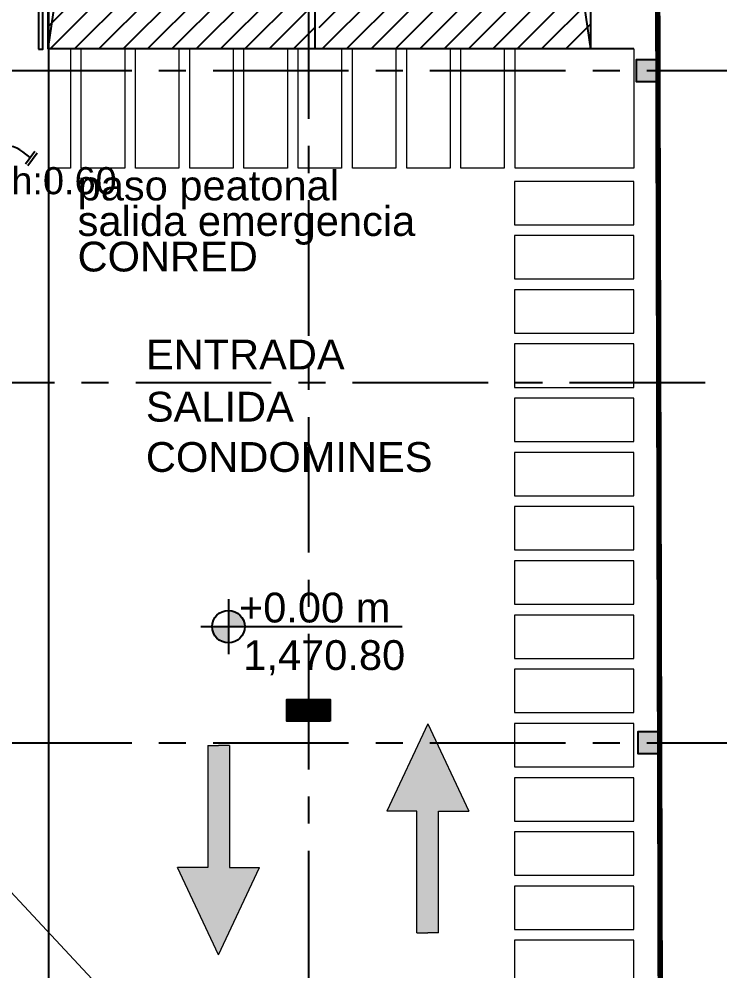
# Model space of a CAD drawing. Header units: metres. Extents: x -598 to 357, y -242 to 574.
# Drawn here: x -295.77 to -289.31, y 411.89 to 420.67 of the extents above; entities that cross this region are included whole.
import ezdxf

# ---------------------------------------------------------------- set-up
doc = ezdxf.new("R2010")
doc.units = ezdxf.units.M
for name, pattern in [('xref_Nivel PB$0$CENTERX2', [4, 2.5, -0.5, 0.5, -0.5]), ('xref_Nivel PB$0$HIDDEN2', [0.1875, 0.125, -0.0625]), ('xref_Nivel PB$0$PHANTOM', [63.5, 31.75, -6.35, 6.35, -6.35, 6.35, -6.35]), ('Zxref_Eje_Pb$0$ZXREF-EJES NTECH$0$XREF-EJES$0$CENTERX2', [4, 2.5, -0.5, 0.5, -0.5])]:
    doc.linetypes.add(name, pattern=pattern)
doc.layers.add('Muro Mamspoteria', color=5, linetype='Continuous', lineweight=9)
for name, color, linetype in [('xref_Nivel PB$0$B-baranda', 2, 'Continuous'), ('xref_Nivel PB$0$B-bordillo', 1, 'Continuous'), ('xref_Nivel PB$0$C-corte', 240, 'xref_Nivel PB$0$PHANTOM'), ('xref_Nivel PB$0$G-grifo', 150, 'Continuous'), ('xref_Nivel PB$0$M-muebles', 1, 'Continuous'), ('xref_Nivel PB$0$N-nivel', 2, 'Continuous'), ('xref_Nivel PB$0$R-rampa', 1, 'Continuous'), ('xref_Nivel PB$0$R-rejilla', 1, 'Continuous'), ('xref_Nivel PB$0$T-texto', 2, 'Continuous'), ('xref_Nivel PB$0$Z-XREF', 7, 'Continuous'), ('Zxref_Eje_Pb$0$EJE-Columna', 4, 'Continuous'), ('Zxref_Eje_Pb$0$EJE-Linea', 8, 'Continuous'), ('Zxref_Eje_Pb$0$EJE_POLIGONO', 6, 'Continuous')]:
    doc.layers.add(name, color=color, linetype=linetype)
doc.layers.add('xref_Nivel PB$0$S-señalizacion', color=253, linetype='Continuous', lineweight=0, transparency=0.2)
doc.styles.add('xref_Nivel PB$0$Standard', font='arial.ttf')
doc.styles.add('xref_Nivel PB$0$TS', font='arial.ttf')

# ---------------------------------------------------------------- blocks, each defined once
blk = doc.blocks.new('Zxref_Eje_Pb$0$C-3')
at = {"layer": 'Zxref_Eje_Pb$0$EJE-Columna', "transparency": 33554559}
h = blk.add_hatch(color=8, dxfattribs=at)
h.dxf.hatch_style = 1
h.paths.add_polyline_path([(-0.1, 0.1), (0.1, 0.1), (0.1, -0.1), (-0.1, -0.1)])
at = {"layer": 'Zxref_Eje_Pb$0$EJE-Columna'}
blk.add_lwpolyline([(0.1, 0.1), (-0.1, 0.1), (-0.1, -0.1), (0.1, -0.1)], close=True, dxfattribs=at)
blk = doc.blocks.new('Zxref_Eje_Pb')
at = {"layer": 'Zxref_Eje_Pb$0$EJE-Linea', "linetype": 'Zxref_Eje_Pb$0$ZXREF-EJES NTECH$0$XREF-EJES$0$CENTERX2', "ltscale": 0.5}
for points in [[(37.531, 22.9287), (73.531, 22.9287)], [(37.531, 16.7287), (73.531, 16.7287)]]:
    blk.add_lwpolyline(points, dxfattribs=at)
at = {"layer": 'Zxref_Eje_Pb$0$EJE_POLIGONO', "const_width": 0.05, "flags": 128}
blk.add_lwpolyline([(42.5413, 11.1403), (42.5649, 63.413), (69.531, 63.2287), (69.6643, 10.3899), (42.5413, 11.1403)], dxfattribs=at)
at = {"layer": 'Zxref_Eje_Pb$0$EJE-Columna'}
for p in [(69.5326, 22.9279), (69.546, 16.7287)]:
    blk.add_blockref('Zxref_Eje_Pb$0$C-3', p, dxfattribs=at)
blk = doc.blocks.new('xref_Nivel PB$0$SEÑAL TRAFICO')
at = {"layer": 'xref_Nivel PB$0$S-señalizacion', "transparency": 33554534}
h = blk.add_hatch(color=254, dxfattribs=at)
h.dxf.hatch_style = 1
h.paths.add_polyline_path([(2598.4276, -445.5965), (2598.4276, -445.5465), (2598.4276, -445.4965), (2597.3032, -445.4965), (2597.3032, -445.2189), (2596.4978, -445.5965), (2597.3032, -445.9742), (2597.3032, -445.6965), (2598.4276, -445.6965), (2598.4276, -445.6465)])
at = {"layer": 'xref_Nivel PB$0$S-señalizacion'}
for p, q in [((2596.4978, -445.5965), (2597.3032, -445.2189)), ((2598.4276, -445.4965), (2598.4276, -445.5465)), ((2598.4276, -445.5465), (2598.4276, -445.5965)), ((2596.4978, -445.5965), (2597.3032, -445.9742)), ((2598.4276, -445.6465), (2598.4276, -445.5965)), ((2598.4276, -445.6965), (2598.4276, -445.6465))]:
    blk.add_line(p, q, dxfattribs=at)
for points in [[(2598.4276, -445.4965), (2597.3032, -445.4965), (2597.3032, -445.2189)], [(2598.4276, -445.6965), (2597.3032, -445.6965), (2597.3032, -445.9742)]]:
    blk.add_lwpolyline(points, dxfattribs=at)
blk = doc.blocks.new('xref_Nivel PB$0$Rejilla')
at = {"layer": 'xref_Nivel PB$0$R-rejilla'}
for p, q in [((0.0246, 0.0246), (-0.0246, -0.0246)), ((0.0246, -0.0246), (-0.0246, 0.0246))]:
    blk.add_line(p, q, dxfattribs=at)
for points in [[(-0.2, 0.1), (0.2, 0.1), (0.2, -0.1), (-0.2, -0.1)], [(-0.19, 0.09), (0.19, 0.09), (0.19, -0.09), (-0.19, -0.09)]]:
    blk.add_lwpolyline(points, close=True, dxfattribs=at)
at = {"layer": 'xref_Nivel PB$0$R-rejilla', "color": 8}
for points in [[(-0.185, -0.09), (-0.175, -0.09), (-0.175, 0.09), (-0.185, 0.09)], [(-0.165, -0.09), (-0.155, -0.09), (-0.155, 0.09), (-0.165, 0.09)], [(-0.145, -0.09), (-0.135, -0.09), (-0.135, 0.09), (-0.145, 0.09)], [(-0.125, -0.09), (-0.115, -0.09), (-0.115, 0.09), (-0.125, 0.09)], [(-0.105, -0.09), (-0.095, -0.09), (-0.095, 0.09), (-0.105, 0.09)], [(-0.085, -0.09), (-0.075, -0.09), (-0.075, 0.09), (-0.085, 0.09)], [(-0.065, -0.09), (-0.055, -0.09), (-0.055, 0.09), (-0.065, 0.09)], [(-0.045, -0.09), (-0.035, -0.09), (-0.035, 0.09), (-0.045, 0.09)], [(-0.025, -0.09), (-0.015, -0.09), (-0.015, 0.09), (-0.025, 0.09)], [(-0.005, -0.09), (0.005, -0.09), (0.005, 0.09), (-0.005, 0.09)], [(0.015, -0.09), (0.025, -0.09), (0.025, 0.09), (0.015, 0.09)], [(0.035, -0.09), (0.045, -0.09), (0.045, 0.09), (0.035, 0.09)], [(0.055, -0.09), (0.065, -0.09), (0.065, 0.09), (0.055, 0.09)], [(0.075, -0.09), (0.085, -0.09), (0.085, 0.09), (0.075, 0.09)], [(0.095, -0.09), (0.105, -0.09), (0.105, 0.09), (0.095, 0.09)], [(0.115, -0.09), (0.125, -0.09), (0.125, 0.09), (0.115, 0.09)], [(0.135, -0.09), (0.145, -0.09), (0.145, 0.09), (0.135, 0.09)], [(0.155, -0.09), (0.165, -0.09), (0.165, 0.09), (0.155, 0.09)], [(0.175, -0.09), (0.185, -0.09), (0.185, 0.09), (0.175, 0.09)]]:
    blk.add_lwpolyline(points, close=True, dxfattribs=at)
at = {"layer": 'xref_Nivel PB$0$R-rejilla'}
blk.add_circle((0, 0), 0.0347, dxfattribs=at)
at = {"layer": 'xref_Nivel PB$0$R-rejilla', "linetype": 'xref_Nivel PB$0$HIDDEN2'}
blk.add_circle((0, 0), 0.025, dxfattribs=at)
blk = doc.blocks.new('xref_Nivel PB$0$NIVEL')
at = {"layer": 'xref_Nivel PB$0$N-nivel'}
h = blk.add_hatch(color=256, dxfattribs=at)
h.dxf.hatch_style = 1
h.paths.add_polyline_path([(0, 0), (-0.12, 0, 0.414214), (0, -0.12)])
h.paths.add_polyline_path([(0, 0.12), (0, 0), (0.12, 0, 0.414214)])
for p, q in [((0, 0.2027), (0, -0.2027)), ((-0.2027, 0), (0.2027, 0))]:
    blk.add_line(p, q, dxfattribs=at)
blk.add_circle((0, 0), 0.12, dxfattribs=at)
blk = doc.blocks.new('xref_Nivel PB$0$Grifo0.60')
at = {"layer": 'xref_Nivel PB$0$G-grifo'}
for p, q in [((0.1706, 0.9774), (0.2946, 1.1459)), ((0.2326, 1.0616), (0.323, 0.995)), ((0.6894, 0.9222), (0.776, 1.0399)), ((0.7103, 0.9068), (0.7969, 1.0245)), ((0.3456, 0.5631), (0.435, 0.4972)), ((-0.0044, 0.0877), (0.085, 0.0219))]:
    blk.add_line(p, q, dxfattribs=at)
blk.add_lwpolyline([(0.7327, 0.981), (0.6639, 1.0317, 1.053141), (0.3773, 0.6565), (0.446, 0.6059), (0.0192, 0.0261)], format="xyb", dxfattribs=at)
blk.add_circle((0, 0), 0.0324, dxfattribs=at)
for centre, radius, start, end in [((0.2731, 1.1281), 0.0279, 39.50406, 218.25142), ((0.2953, 1.0155), 0.1051, 114.8351, 172.44443), ((0.1811, 1.0032), 0.0279, 69.02811, 247.77547)]:
    blk.add_arc(centre, radius, start, end, dxfattribs=at)
at = {"layer": 'xref_Nivel PB$0$G-grifo', "insert": (0.5592, 0.8916), "char_height": 0.25, "attachment_point": 1, "style": 'xref_Nivel PB$0$Standard'}
blk.add_mtext_dynamic_manual_height_columns('h:0.60', width=0.172873, gutter_width=1.25, heights=[0], dxfattribs=at)

msp = doc.modelspace()

# ---------------------------------------------------------------- hatches: boundary and pattern name
at = {"layer": 'xref_Nivel PB$0$R-rampa'}
h = msp.add_hatch(dxfattribs=at)
h.set_pattern_fill('ANSI31', color=8, scale=0.05)
h.set_pattern_definition([(45, (-359.47364, 397.26446), (-0.1122532, 0.1122532), [])])
h.paths.add_polyline_path([(-295.5028, 420.3932), (-293.0427, 420.3932), (-293.0427, 437.3932), (-295.501, 437.3932)])
h = msp.add_hatch(dxfattribs=at)
h.set_pattern_fill('ANSI31', color=8, scale=0.05)
h.set_pattern_definition([(45, (-359.43372, 397.26446), (-0.1122532, 0.1122532), [])])
h.paths.add_polyline_path([(-293.0028, 437.3932), (-290.5028, 437.3932), (-290.5028, 420.3932), (-293.0028, 420.3932)])

# ---------------------------------------------------------------- linework, layer by layer
at = {"layer": 'xref_Nivel PB$0$B-bordillo'}
msp.add_lwpolyline([(-305.5827, 411.0883), (-305.5827, 434.4932), (-300.5727, 434.4932), (-300.5727, 438.0932), (-295.501, 438.0932), (-295.501, 411.0883)], dxfattribs=at)
at = {"layer": 'xref_Nivel PB$0$C-corte', "linetype": 'xref_Nivel PB$0$CENTERX2', "ltscale": 0.5}
msp.add_line((-293.1027, 466.9973), (-293.1027, 396.7308), dxfattribs=at)
at = {"layer": 'xref_Nivel PB$0$R-rampa'}
for points in [[(-290.1027, 420.3932), (-295.5028, 420.3932), (-295.501, 437.3932), (-290.5028, 437.3932), (-290.5028, 420.3932)], [(-295.5028, 420.3932), (-293.0028, 437.3932), (-290.5028, 420.3932)], [(-293.0427, 437.3932), (-293.0427, 420.3932)]]:
    msp.add_lwpolyline(points, dxfattribs=at)

# ---------------------------------------------------------------- texts
at = {"layer": 'xref_Nivel PB$0$T-texto', "style": 'xref_Nivel PB$0$TS'}
for s, height, p in [('paso peatonal', 0.274591, (-295.2314, 418.9956)), ('salida emergencia', 0.274591, (-295.2314, 418.6678)), ('CONRED', 0.27459, (-295.2314, 418.3401))]:
    msp.add_text(s, height=height, dxfattribs=at).set_placement(p)

# ---------------------------------------------------------------- next in the draw order: block references
at = {"layer": 'xref_Nivel PB$0$Z-XREF'}
msp.add_blockref('Zxref_Eje_Pb', (-359.5136, 397.2645), dxfattribs=at)

# ---------------------------------------------------------------- next in the draw order: linework, layer by layer
at = {"flags": 128}
msp.add_lwpolyline([(-316.9723, 408.4048), (-316.9487, 460.6775), (-289.9827, 460.4932), (-289.8494, 407.6544), (-316.9723, 408.4048)], dxfattribs=at)
at = {"layer": 'Muro Mamspoteria'}
msp.add_lwpolyline([(-363.6101, 485.4019), (-262.2397, 376.5218)], dxfattribs=at)
msp.add_circle((-306.5394, 472.2405), 101.758, dxfattribs=at)
at = {"layer": 'xref_Nivel PB$0$B-baranda'}
msp.add_lwpolyline([(-295.591, 420.39), (-295.551, 420.39), (-295.551, 437.2932), (-295.591, 437.2932)], close=True, dxfattribs=at)
at = {"layer": 'xref_Nivel PB$0$C-corte', "linetype": 'xref_Nivel PB$0$CENTERX2', "ltscale": 0.5}
msp.add_line((-324.6954, 417.3169), (-281.6371, 417.3169), dxfattribs=at)
at = {"layer": 'xref_Nivel PB$0$N-nivel'}
msp.add_lwpolyline([(-293.5875, 415.0642), (-292.2392, 415.0642)], dxfattribs=at)
at = {"layer": 'xref_Nivel PB$0$S-señalizacion'}
for points in [[(-295.2974, 420.3932), (-295.2974, 419.2932), (-295.4974, 419.2932), (-295.4974, 420.3932)], [(-294.7974, 420.3932), (-294.7974, 419.2932), (-295.1974, 419.2932), (-295.1974, 420.3932)], [(-294.2974, 420.3932), (-294.2974, 419.2932), (-294.6974, 419.2932), (-294.6974, 420.3932)], [(-293.7974, 420.3932), (-293.7974, 419.2932), (-294.1974, 419.2932), (-294.1974, 420.3932)], [(-293.2974, 420.3932), (-293.2974, 419.2932), (-293.6974, 419.2932), (-293.6974, 420.3932)], [(-292.7974, 420.3932), (-292.7974, 419.2932), (-293.1974, 419.2932), (-293.1974, 420.3932)], [(-292.2974, 420.3932), (-292.2974, 419.2932), (-292.6974, 419.2932), (-292.6974, 420.3932)], [(-291.7974, 420.3932), (-291.7974, 419.2932), (-292.1974, 419.2932), (-292.1974, 420.3932)], [(-291.2974, 420.3932), (-291.2974, 419.2932), (-291.6974, 419.2932), (-291.6974, 420.3932)], [(-290.1027, 420.3932), (-290.1027, 419.2932), (-291.1974, 419.2932), (-291.1974, 420.3932)]]:
    msp.add_lwpolyline(points, dxfattribs=at)
for points in [[(-290.1027, 418.7712), (-290.1027, 419.1712), (-291.2027, 419.1712), (-291.2027, 418.7712)], [(-290.1027, 418.2712), (-290.1027, 418.6712), (-291.2027, 418.6712), (-291.2027, 418.2712)], [(-290.1027, 417.7712), (-290.1027, 418.1712), (-291.2027, 418.1712), (-291.2027, 417.7712)], [(-290.1027, 417.2712), (-290.1027, 417.6712), (-291.2027, 417.6712), (-291.2027, 417.2712)], [(-290.1027, 416.7712), (-290.1027, 417.1712), (-291.2027, 417.1712), (-291.2027, 416.7712)], [(-290.1027, 416.2712), (-290.1027, 416.6712), (-291.2027, 416.6712), (-291.2027, 416.2712)], [(-290.1027, 415.7712), (-290.1027, 416.1712), (-291.2027, 416.1712), (-291.2027, 415.7712)], [(-290.1027, 415.2712), (-290.1027, 415.6712), (-291.2027, 415.6712), (-291.2027, 415.2712)], [(-290.1027, 414.7712), (-290.1027, 415.1712), (-291.2027, 415.1712), (-291.2027, 414.7712)], [(-290.1027, 414.2712), (-290.1027, 414.6712), (-291.2027, 414.6712), (-291.2027, 414.2712)], [(-290.1027, 413.7712), (-290.1027, 414.1712), (-291.2027, 414.1712), (-291.2027, 413.7712)], [(-290.1027, 413.2712), (-290.1027, 413.6712), (-291.2027, 413.6712), (-291.2027, 413.2712)], [(-290.1027, 412.7712), (-290.1027, 413.1712), (-291.2027, 413.1712), (-291.2027, 412.7712)], [(-290.1027, 412.2712), (-290.1027, 412.6712), (-291.2027, 412.6712), (-291.2027, 412.2712)], [(-290.1027, 411.7712), (-290.1027, 412.1712), (-291.2027, 412.1712), (-291.2027, 411.7712)]]:
    msp.add_lwpolyline(points, close=True, dxfattribs=at)

# ---------------------------------------------------------------- next in the draw order: block references
at = {"layer": 'xref_Nivel PB$0$M-muebles'}
msp.add_blockref('xref_Nivel PB$0$Grifo0.60', (-296.4012, 418.4108), dxfattribs=at)
at = {"layer": 'xref_Nivel PB$0$N-nivel', "xscale": 1.25, "yscale": 1.25, "zscale": 1.25}
msp.add_blockref('xref_Nivel PB$0$NIVEL', (-293.8408, 415.0642), dxfattribs=at)
at = {"layer": 'xref_Nivel PB$0$R-rejilla', "rotation": 180.0000000000007}
msp.add_blockref('xref_Nivel PB$0$Rejilla', (-293.1027, 414.2932), dxfattribs=at)
at = {"layer": 'xref_Nivel PB$0$S-señalizacion', "rotation": 269.9999999999998}
msp.add_blockref('xref_Nivel PB$0$SEÑAL TRAFICO', (153.5939, 3010.6669), dxfattribs=at)
at = {"layer": 'xref_Nivel PB$0$S-señalizacion', "xscale": -1, "rotation": 270}
msp.add_blockref('xref_Nivel PB$0$SEÑAL TRAFICO', (151.6654, -2184.46), dxfattribs=at)

# ---------------------------------------------------------------- next in the draw order: texts
at = {"layer": 'xref_Nivel PB$0$N-nivel', "style": 'xref_Nivel PB$0$TS'}
for s, p in [('+0.00 m', (-293.7441, 415.1029)), ('1,470.80', (-293.7039, 414.6649))]:
    msp.add_text(s, height=0.27459, dxfattribs=at).set_placement(p)
at = {"layer": 'xref_Nivel PB$0$T-texto', "style": 'xref_Nivel PB$0$TS'}
for s, p in [('ENTRADA', (-294.6017, 417.4364)), ('SALIDA', (-294.6017, 416.9555)), ('CONDOMINES', (-294.6017, 416.4918))]:
    msp.add_text(s, height=0.27459, dxfattribs=at).set_placement(p)

doc.saveas('drawing.dxf')
